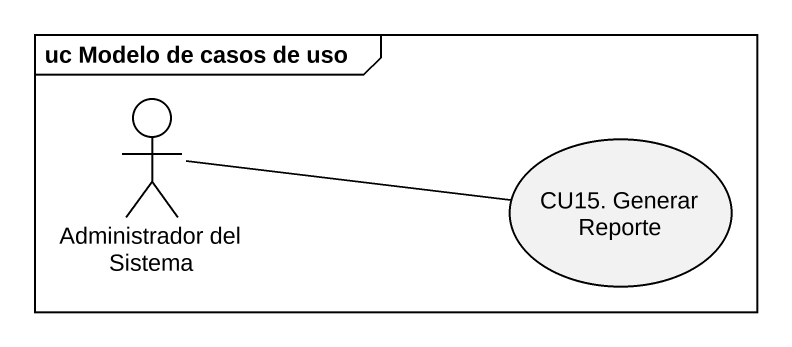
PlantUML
@startuml
mainframe uc Modelo de casos de uso
actor "Administrador del Sistema" as Administrador_del_Sistema
usecase "CU15. Generar Reporte" as CU15_Generar_Reporte
Administrador_del_Sistema -right- CU15_Generar_Reporte
@enduml
